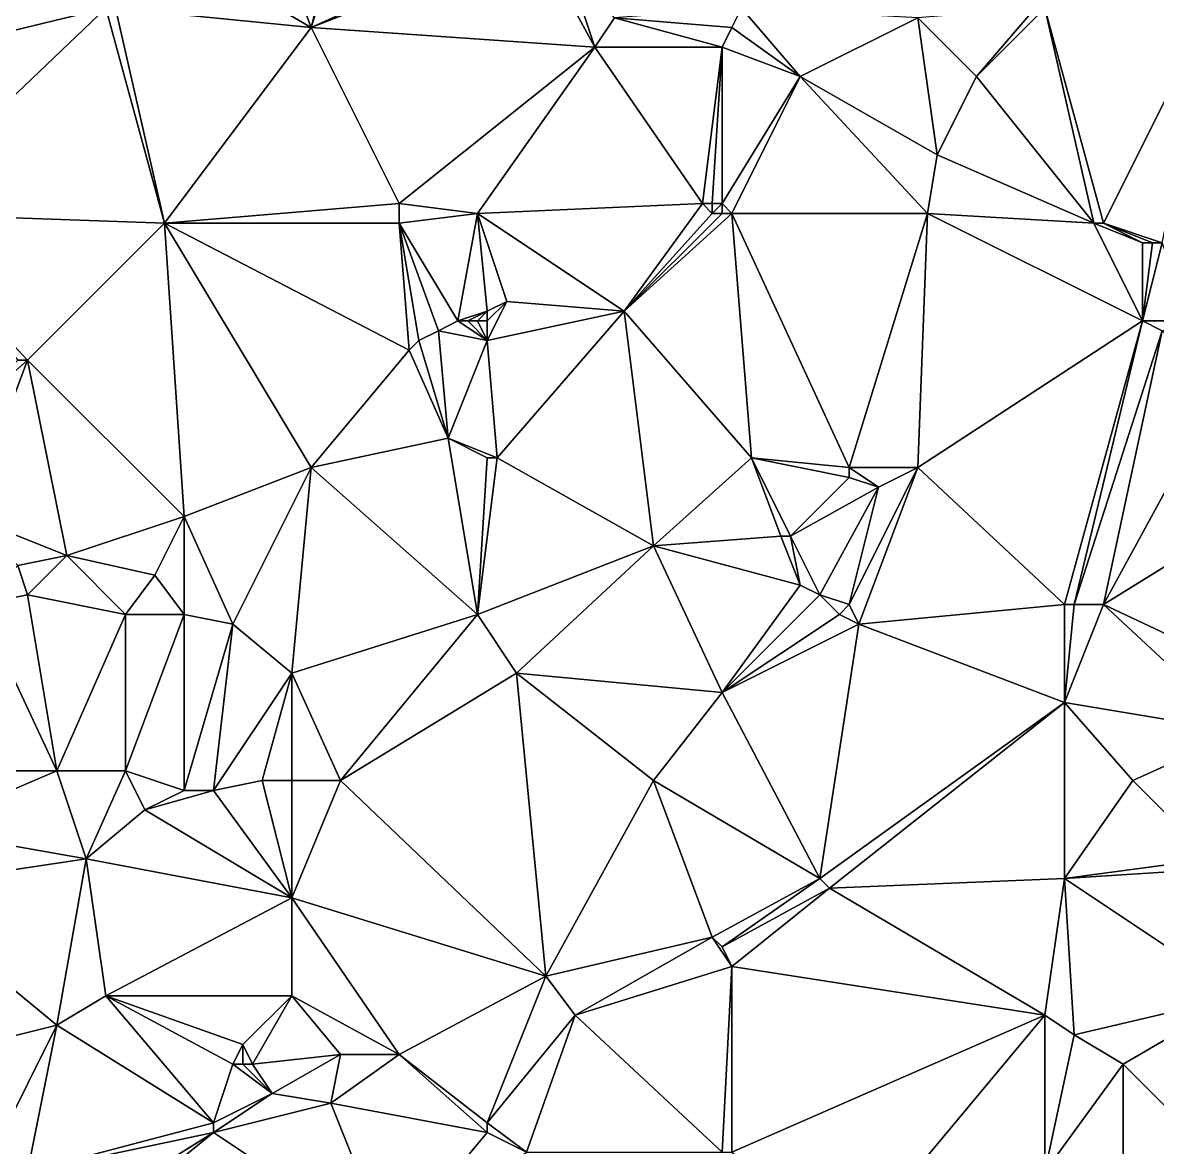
# Model space of a CAD drawing. Extents: x 2679276 to 2679656, y 1246784 to 1247152.
# Drawn here: x 2679347.5 to 2679405.5, y 1246981.5 to 1247039 of the extents above; entities that cross this region are included whole.
import ezdxf

# ---------------------------------------------------------------- set-up
doc = ezdxf.new("R2010")
doc.units = 0

msp = doc.modelspace()

# ---------------------------------------------------------------- linework, layer by layer
for points in [[(2679362.25, 1247038.75, 449.198), (2679359.25, 1247046.75, 448.633), (2679356.25, 1247042.25, 449.523)], [(2679359.25, 1247046.75, 448.633), (2679362.25, 1247038.75, 449.198), (2679364.25, 1247046.75, 448.42)], [(2679373.25, 1247043.75, 447.273), (2679364.75, 1247046.75, 448.373), (2679362.25, 1247038.75, 449.198)], [(2679364.25, 1247046.75, 448.42), (2679362.25, 1247038.75, 449.198), (2679364.75, 1247046.75, 448.373)], [(2679335.25, 1247035.75, 450.456), (2679351.75, 1247039.75, 450.014), (2679338.75, 1247045.75, 450.474)], [(2679362.25, 1247038.75, 449.198), (2679373.75, 1247043.25, 447.266), (2679373.25, 1247043.75, 447.273)], [(2679373.75, 1247043.25, 447.266), (2679362.25, 1247038.75, 449.198), (2679376.75, 1247037.75, 447.541)], [(2679375.25, 1247042.25, 447.228), (2679373.75, 1247043.25, 447.266), (2679376.75, 1247037.75, 447.541)], [(2679362.25, 1247038.75, 449.198), (2679356.25, 1247042.25, 449.523), (2679352.25, 1247039.75, 449.976)], [(2679377.75, 1247039.25, 447.364), (2679375.25, 1247042.25, 447.228), (2679376.75, 1247037.75, 447.541)], [(2679340.75, 1247029.25, 450.413), (2679351.75, 1247039.75, 450.014), (2679335.25, 1247035.75, 450.456)], [(2679340.75, 1247029.25, 450.413), (2679354.75, 1247028.75, 449.983), (2679351.75, 1247039.75, 450.014)], [(2679352.25, 1247039.75, 449.976), (2679351.75, 1247039.75, 450.014), (2679354.75, 1247028.75, 449.983)], [(2679352.25, 1247039.75, 449.976), (2679354.75, 1247028.75, 449.983), (2679362.25, 1247038.75, 449.198)], [(2679383.75, 1247038.75, 447.678), (2679384.25, 1247039.75, 447.626), (2679377.75, 1247039.25, 447.364)], [(2679383.75, 1247038.75, 447.678), (2679387.25, 1247036.25, 447), (2679384.25, 1247039.75, 447.626)], [(2679393.25, 1247039.25, 446.481), (2679384.25, 1247039.75, 447.626), (2679387.25, 1247036.25, 447)], [(2679396.25, 1247036.25, 446.454), (2679399.25, 1247039.75, 445.415), (2679393.25, 1247039.25, 446.481)], [(2679402.25, 1247028.75, 446.43), (2679399.75, 1247039.75, 445.341), (2679396.25, 1247036.25, 446.454)], [(2679399.25, 1247039.75, 445.415), (2679396.25, 1247036.25, 446.454), (2679399.75, 1247039.75, 445.341)], [(2679402.75, 1247028.75, 446.389), (2679399.75, 1247039.75, 445.341), (2679402.25, 1247028.75, 446.43)], [(2679399.75, 1247039.75, 445.341), (2679402.75, 1247028.75, 446.389), (2679408.25, 1247039.75, 444.123)], [(2679405.75, 1247027.75, 446.138), (2679408.25, 1247039.75, 444.123), (2679402.75, 1247028.75, 446.389)], [(2679377.75, 1247039.25, 447.364), (2679376.75, 1247037.75, 447.541), (2679383.25, 1247037.75, 447.708)], [(2679383.25, 1247037.75, 447.708), (2679383.75, 1247038.75, 447.678), (2679377.75, 1247039.25, 447.364)], [(2679387.25, 1247036.25, 447), (2679394.25, 1247032.25, 446.355), (2679393.25, 1247039.25, 446.481)], [(2679396.25, 1247036.25, 446.454), (2679393.25, 1247039.25, 446.481), (2679394.25, 1247032.25, 446.355)], [(2679366.75, 1247029.75, 449.329), (2679362.25, 1247038.75, 449.198), (2679354.75, 1247028.75, 449.983)], [(2679366.75, 1247029.75, 449.329), (2679376.75, 1247037.75, 447.541), (2679362.25, 1247038.75, 449.198)], [(2679383.25, 1247037.75, 447.708), (2679387.25, 1247036.25, 447), (2679383.75, 1247038.75, 447.678)], [(2679370.75, 1247029.25, 449.05), (2679376.75, 1247037.75, 447.541), (2679366.75, 1247029.75, 449.329)], [(2679370.75, 1247029.25, 449.05), (2679382.25, 1247029.75, 447.535), (2679376.75, 1247037.75, 447.541)], [(2679382.25, 1247029.75, 447.535), (2679383.25, 1247037.75, 447.708), (2679376.75, 1247037.75, 447.541)], [(2679382.75, 1247029.75, 447.464), (2679383.25, 1247037.75, 447.708), (2679382.25, 1247029.75, 447.535)], [(2679383.25, 1247029.75, 447.394), (2679383.25, 1247037.75, 447.708), (2679382.75, 1247029.75, 447.464)], [(2679383.25, 1247037.75, 447.708), (2679383.25, 1247029.75, 447.394), (2679387.25, 1247036.25, 447)], [(2679383.75, 1247029.25, 447.358), (2679387.25, 1247036.25, 447), (2679383.25, 1247029.75, 447.394)], [(2679393.75, 1247029.25, 446.373), (2679387.25, 1247036.25, 447), (2679383.75, 1247029.25, 447.358)], [(2679387.25, 1247036.25, 447), (2679393.75, 1247029.25, 446.373), (2679394.25, 1247032.25, 446.355)], [(2679396.25, 1247036.25, 446.454), (2679394.25, 1247032.25, 446.355), (2679402.25, 1247028.75, 446.43)], [(2679393.75, 1247029.25, 446.373), (2679402.25, 1247028.75, 446.43), (2679394.25, 1247032.25, 446.355)], [(2679366.75, 1247028.75, 449.404), (2679366.75, 1247029.75, 449.329), (2679354.75, 1247028.75, 449.983)], [(2679366.75, 1247028.75, 449.404), (2679370.75, 1247029.25, 449.05), (2679366.75, 1247029.75, 449.329)], [(2679382.25, 1247029.75, 447.535), (2679370.75, 1247029.25, 449.05), (2679378.25, 1247024.25, 448.699)], [(2679382.75, 1247029.25, 447.502), (2679382.25, 1247029.75, 447.535), (2679378.25, 1247024.25, 448.699)], [(2679382.75, 1247029.75, 447.464), (2679382.25, 1247029.75, 447.535), (2679382.75, 1247029.25, 447.502)], [(2679382.75, 1247029.25, 447.502), (2679383.25, 1247029.75, 447.394), (2679382.75, 1247029.75, 447.464)], [(2679383.25, 1247029.75, 447.394), (2679382.75, 1247029.25, 447.502), (2679383.25, 1247029.25, 447.43)], [(2679383.75, 1247029.25, 447.358), (2679383.25, 1247029.75, 447.394), (2679383.25, 1247029.25, 447.43)], [(2679347.25, 1247021.75, 450.358), (2679347.75, 1247021.75, 450.304), (2679340.75, 1247029.25, 450.413)], [(2679354.75, 1247028.75, 449.983), (2679340.75, 1247029.25, 450.413), (2679347.75, 1247021.75, 450.304)], [(2679366.75, 1247028.75, 449.404), (2679369.75, 1247023.75, 448.875), (2679370.75, 1247029.25, 449.05)], [(2679370.75, 1247029.25, 449.05), (2679369.75, 1247023.75, 448.875), (2679371.25, 1247024.25, 448.746)], [(2679372.25, 1247024.75, 448.739), (2679378.25, 1247024.25, 448.699), (2679370.75, 1247029.25, 449.05)], [(2679370.75, 1247029.25, 449.05), (2679371.25, 1247024.25, 448.746), (2679372.25, 1247024.75, 448.739)], [(2679382.75, 1247029.25, 447.502), (2679378.25, 1247024.25, 448.699), (2679383.25, 1247029.25, 447.43)], [(2679383.25, 1247029.25, 447.43), (2679378.25, 1247024.25, 448.699), (2679383.75, 1247029.25, 447.358)], [(2679384.75, 1247016.75, 448.692), (2679383.75, 1247029.25, 447.358), (2679378.25, 1247024.25, 448.699)], [(2679389.75, 1247016.25, 447.366), (2679383.75, 1247029.25, 447.358), (2679384.75, 1247016.75, 448.692)], [(2679389.75, 1247016.25, 447.366), (2679393.75, 1247029.25, 446.373), (2679383.75, 1247029.25, 447.358)], [(2679393.75, 1247029.25, 446.373), (2679389.75, 1247016.25, 447.366), (2679393.25, 1247016.25, 447.278)], [(2679393.25, 1247016.25, 447.278), (2679404.75, 1247023.75, 446.038), (2679393.75, 1247029.25, 446.373)], [(2679402.25, 1247028.75, 446.43), (2679393.75, 1247029.25, 446.373), (2679404.75, 1247023.75, 446.038)], [(2679355.75, 1247013.75, 450.265), (2679354.75, 1247028.75, 449.983), (2679347.75, 1247021.75, 450.304)], [(2679366.75, 1247028.75, 449.404), (2679354.75, 1247028.75, 449.983), (2679367.25, 1247022.25, 449.239)], [(2679362.25, 1247016.25, 450.254), (2679367.25, 1247022.25, 449.239), (2679354.75, 1247028.75, 449.983)], [(2679355.75, 1247013.75, 450.265), (2679362.25, 1247016.25, 450.254), (2679354.75, 1247028.75, 449.983)], [(2679368.75, 1247023.25, 449.007), (2679366.75, 1247028.75, 449.404), (2679367.75, 1247022.75, 449.146)], [(2679366.75, 1247028.75, 449.404), (2679367.25, 1247022.25, 449.239), (2679367.75, 1247022.75, 449.146)], [(2679366.75, 1247028.75, 449.404), (2679368.75, 1247023.25, 449.007), (2679369.75, 1247023.75, 448.875)], [(2679402.25, 1247028.75, 446.43), (2679404.75, 1247027.75, 446.227), (2679402.75, 1247028.75, 446.389)], [(2679402.25, 1247028.75, 446.43), (2679404.75, 1247023.75, 446.038), (2679404.75, 1247027.75, 446.227)], [(2679405.25, 1247027.75, 446.181), (2679405.75, 1247027.75, 446.138), (2679402.75, 1247028.75, 446.389)], [(2679405.25, 1247027.75, 446.181), (2679402.75, 1247028.75, 446.389), (2679404.75, 1247027.75, 446.227)], [(2679404.75, 1247027.75, 446.227), (2679404.75, 1247023.75, 446.038), (2679405.25, 1247027.75, 446.181)], [(2679405.75, 1247027.75, 446.138), (2679404.75, 1247023.75, 446.038), (2679407.25, 1247023.75, 445.734)], [(2679405.25, 1247027.75, 446.181), (2679404.75, 1247023.75, 446.038), (2679405.75, 1247027.75, 446.138)], [(2679371.25, 1247023.75, 448.778), (2679371.25, 1247022.75, 448.903), (2679372.25, 1247024.75, 448.739)], [(2679378.25, 1247024.25, 448.699), (2679372.25, 1247024.75, 448.739), (2679371.25, 1247022.75, 448.903)], [(2679371.25, 1247024.25, 448.746), (2679371.25, 1247023.75, 448.778), (2679372.25, 1247024.75, 448.739)], [(2679370.25, 1247023.75, 448.828), (2679371.25, 1247024.25, 448.746), (2679369.75, 1247023.75, 448.875)], [(2679370.75, 1247023.75, 448.794), (2679371.25, 1247024.25, 448.746), (2679370.25, 1247023.75, 448.828)], [(2679371.25, 1247023.75, 448.778), (2679371.25, 1247024.25, 448.746), (2679370.75, 1247023.75, 448.794)], [(2679371.75, 1247016.75, 449.737), (2679378.25, 1247024.25, 448.699), (2679371.25, 1247022.75, 448.903)], [(2679371.75, 1247016.75, 449.737), (2679379.75, 1247012.25, 449.516), (2679378.25, 1247024.25, 448.699)], [(2679384.75, 1247016.75, 448.692), (2679378.25, 1247024.25, 448.699), (2679379.75, 1247012.25, 449.516)], [(2679368.75, 1247023.25, 449.007), (2679367.75, 1247022.75, 449.146), (2679369.25, 1247017.75, 449.741)], [(2679368.75, 1247023.25, 449.007), (2679371.25, 1247022.75, 448.903), (2679369.75, 1247023.75, 448.875)], [(2679369.25, 1247017.75, 449.741), (2679371.25, 1247022.75, 448.903), (2679368.75, 1247023.25, 449.007)], [(2679370.25, 1247023.75, 448.828), (2679369.75, 1247023.75, 448.875), (2679371.25, 1247022.75, 448.903)], [(2679370.75, 1247023.75, 448.794), (2679370.25, 1247023.75, 448.828), (2679371.25, 1247022.75, 448.903)], [(2679371.25, 1247023.75, 448.778), (2679370.75, 1247023.75, 448.794), (2679371.25, 1247022.75, 448.903)], [(2679393.25, 1247016.25, 447.278), (2679400.75, 1247009.25, 447.454), (2679404.75, 1247023.75, 446.038)], [(2679401.25, 1247009.25, 447.424), (2679404.75, 1247023.75, 446.038), (2679400.75, 1247009.25, 447.454)], [(2679404.75, 1247023.75, 446.038), (2679401.25, 1247009.25, 447.424), (2679405.75, 1247023.25, 445.927)], [(2679402.75, 1247009.25, 447.378), (2679405.75, 1247023.25, 445.927), (2679401.25, 1247009.25, 447.424)], [(2679408.75, 1247020.25, 446.336), (2679405.75, 1247023.25, 445.927), (2679402.75, 1247009.25, 447.378)], [(2679404.75, 1247023.75, 446.038), (2679405.75, 1247023.25, 445.927), (2679407.25, 1247023.75, 445.734)], [(2679367.25, 1247022.25, 449.239), (2679369.25, 1247017.75, 449.741), (2679367.75, 1247022.75, 449.146)], [(2679369.25, 1247017.75, 449.741), (2679371.75, 1247016.75, 449.737), (2679371.25, 1247022.75, 448.903)], [(2679369.25, 1247017.75, 449.741), (2679367.25, 1247022.25, 449.239), (2679362.25, 1247016.25, 450.254)], [(2679343.25, 1247017.75, 452.586), (2679344.75, 1247013.75, 452.666), (2679347.75, 1247021.75, 450.304)], [(2679347.25, 1247021.75, 450.358), (2679343.25, 1247017.75, 452.586), (2679347.75, 1247021.75, 450.304)], [(2679349.75, 1247011.75, 452.106), (2679347.75, 1247021.75, 450.304), (2679344.75, 1247013.75, 452.666)], [(2679355.75, 1247013.75, 450.265), (2679347.75, 1247021.75, 450.304), (2679349.75, 1247011.75, 452.106)], [(2679402.75, 1247009.25, 447.378), (2679413.25, 1247015.75, 446.231), (2679408.75, 1247020.25, 446.336)], [(2679369.25, 1247017.75, 449.741), (2679362.25, 1247016.25, 450.254), (2679370.75, 1247008.75, 450.262)], [(2679371.25, 1247016.75, 449.756), (2679369.25, 1247017.75, 449.741), (2679370.75, 1247008.75, 450.262)], [(2679371.25, 1247016.75, 449.756), (2679371.75, 1247016.75, 449.737), (2679369.25, 1247017.75, 449.741)], [(2679355.75, 1247013.75, 450.265), (2679358.25, 1247008.25, 450.419), (2679362.25, 1247016.25, 450.254)], [(2679358.25, 1247008.25, 450.419), (2679361.25, 1247005.75, 450.406), (2679362.25, 1247016.25, 450.254)], [(2679361.25, 1247005.75, 450.406), (2679370.75, 1247008.75, 450.262), (2679362.25, 1247016.25, 450.254)], [(2679370.75, 1247008.75, 450.262), (2679379.75, 1247012.25, 449.516), (2679371.75, 1247016.75, 449.737)], [(2679371.25, 1247016.75, 449.756), (2679370.75, 1247008.75, 450.262), (2679371.75, 1247016.75, 449.737)], [(2679384.75, 1247016.75, 448.692), (2679379.75, 1247012.25, 449.516), (2679386.25, 1247012.75, 448.491)], [(2679386.25, 1247012.75, 448.491), (2679386.75, 1247012.75, 448.456), (2679384.75, 1247016.75, 448.692)], [(2679389.75, 1247015.75, 447.412), (2679384.75, 1247016.75, 448.692), (2679386.75, 1247012.75, 448.456)], [(2679389.75, 1247016.25, 447.366), (2679384.75, 1247016.75, 448.692), (2679389.75, 1247015.75, 447.412)], [(2679391.25, 1247015.25, 447.421), (2679389.75, 1247016.25, 447.366), (2679389.75, 1247015.75, 447.412)], [(2679389.75, 1247009.25, 448.901), (2679390.25, 1247008.25, 448.929), (2679393.25, 1247016.25, 447.278)], [(2679391.25, 1247015.25, 447.421), (2679393.25, 1247016.25, 447.278), (2679389.75, 1247016.25, 447.366)], [(2679391.25, 1247015.25, 447.421), (2679389.75, 1247009.25, 448.901), (2679393.25, 1247016.25, 447.278)], [(2679400.75, 1247009.25, 447.454), (2679393.25, 1247016.25, 447.278), (2679390.25, 1247008.25, 448.929)], [(2679389.75, 1247015.75, 447.412), (2679386.75, 1247012.75, 448.456), (2679391.25, 1247015.25, 447.421)], [(2679413.25, 1247015.75, 446.231), (2679402.75, 1247009.25, 447.378), (2679411.25, 1247005.25, 447.611)], [(2679388.25, 1247009.75, 449.047), (2679391.25, 1247015.25, 447.421), (2679386.75, 1247012.75, 448.456)], [(2679389.75, 1247009.25, 448.901), (2679391.25, 1247015.25, 447.421), (2679388.25, 1247009.75, 449.047)], [(2679349.75, 1247011.75, 452.106), (2679344.75, 1247013.75, 452.666), (2679347.25, 1247011.25, 452.385)], [(2679354.25, 1247010.75, 451.729), (2679355.75, 1247013.75, 450.265), (2679349.75, 1247011.75, 452.106)], [(2679354.25, 1247010.75, 451.729), (2679355.75, 1247008.75, 451.202), (2679355.75, 1247013.75, 450.265)], [(2679358.25, 1247008.25, 450.419), (2679355.75, 1247013.75, 450.265), (2679355.75, 1247008.75, 451.202)], [(2679370.75, 1247008.75, 450.262), (2679372.75, 1247005.75, 450.401), (2679379.75, 1247012.25, 449.516)], [(2679379.75, 1247012.25, 449.516), (2679372.75, 1247005.75, 450.401), (2679383.25, 1247004.75, 449.365)], [(2679379.75, 1247012.25, 449.516), (2679387.25, 1247010.25, 449.047), (2679386.25, 1247012.75, 448.491)], [(2679387.25, 1247010.25, 449.047), (2679379.75, 1247012.25, 449.516), (2679383.25, 1247004.75, 449.365)], [(2679386.25, 1247012.75, 448.491), (2679387.25, 1247010.25, 449.047), (2679386.75, 1247012.75, 448.456)], [(2679388.25, 1247009.75, 449.047), (2679386.75, 1247012.75, 448.456), (2679387.25, 1247010.25, 449.047)], [(2679347.25, 1247011.25, 452.385), (2679347.75, 1247009.75, 452.38), (2679349.75, 1247011.75, 452.106)], [(2679352.75, 1247008.75, 452.187), (2679349.75, 1247011.75, 452.106), (2679347.75, 1247009.75, 452.38)], [(2679354.25, 1247010.75, 451.729), (2679349.75, 1247011.75, 452.106), (2679352.75, 1247008.75, 452.187)], [(2679347.75, 1247009.75, 452.38), (2679347.25, 1247011.25, 452.385), (2679345.25, 1247009.25, 452.586)], [(2679354.25, 1247010.75, 451.729), (2679352.75, 1247008.75, 452.187), (2679355.75, 1247008.75, 451.202)], [(2679387.25, 1247010.25, 449.047), (2679383.25, 1247004.75, 449.365), (2679388.25, 1247009.75, 449.047)], [(2679347.75, 1247009.75, 452.38), (2679345.25, 1247009.25, 452.586), (2679349.25, 1247000.75, 453.585)], [(2679349.25, 1247000.75, 453.585), (2679352.75, 1247008.75, 452.187), (2679347.75, 1247009.75, 452.38)], [(2679389.25, 1247008.75, 449.047), (2679388.25, 1247009.75, 449.047), (2679383.25, 1247004.75, 449.365)], [(2679389.25, 1247008.75, 449.047), (2679389.75, 1247009.25, 448.901), (2679388.25, 1247009.75, 449.047)], [(2679342.25, 1247000.75, 454.086), (2679349.25, 1247000.75, 453.585), (2679345.25, 1247009.25, 452.586)], [(2679352.75, 1247008.75, 452.187), (2679349.25, 1247000.75, 453.585), (2679352.75, 1247000.75, 452.925)], [(2679352.75, 1247008.75, 452.187), (2679352.75, 1247000.75, 452.925), (2679355.75, 1247008.75, 451.202)], [(2679355.75, 1246999.75, 452.694), (2679355.75, 1247008.75, 451.202), (2679352.75, 1247000.75, 452.925)], [(2679358.25, 1247008.25, 450.419), (2679355.75, 1247008.75, 451.202), (2679355.75, 1246999.75, 452.694)], [(2679361.25, 1247005.75, 450.406), (2679363.75, 1247000.25, 450.558), (2679370.75, 1247008.75, 450.262)], [(2679370.75, 1247008.75, 450.262), (2679363.75, 1247000.25, 450.558), (2679372.75, 1247005.75, 450.401)], [(2679389.25, 1247008.75, 449.047), (2679383.25, 1247004.75, 449.365), (2679390.25, 1247008.25, 448.929)], [(2679389.25, 1247008.75, 449.047), (2679390.25, 1247008.25, 448.929), (2679389.75, 1247009.25, 448.901)], [(2679400.75, 1247004.25, 448.014), (2679400.75, 1247009.25, 447.454), (2679390.25, 1247008.25, 448.929)], [(2679400.75, 1247004.25, 448.014), (2679409.75, 1247002.75, 448.177), (2679402.75, 1247009.25, 447.378)], [(2679401.25, 1247009.25, 447.424), (2679400.75, 1247009.25, 447.454), (2679400.75, 1247004.25, 448.014)], [(2679401.25, 1247009.25, 447.424), (2679400.75, 1247004.25, 448.014), (2679402.75, 1247009.25, 447.378)], [(2679402.75, 1247009.25, 447.378), (2679409.75, 1247002.75, 448.177), (2679411.25, 1247005.25, 447.611)], [(2679355.75, 1246999.75, 452.694), (2679357.25, 1246999.75, 452.381), (2679358.25, 1247008.25, 450.419)], [(2679361.25, 1247005.75, 450.406), (2679358.25, 1247008.25, 450.419), (2679357.25, 1246999.75, 452.381)], [(2679390.25, 1247008.25, 448.929), (2679383.25, 1247004.75, 449.365), (2679388.25, 1246995.25, 449.965)], [(2679388.25, 1246995.25, 449.965), (2679400.75, 1247004.25, 448.014), (2679390.25, 1247008.25, 448.929)], [(2679361.25, 1247005.75, 450.406), (2679357.25, 1246999.75, 452.381), (2679359.75, 1247000.25, 451.661)], [(2679361.25, 1247005.75, 450.406), (2679359.75, 1247000.25, 451.661), (2679361.25, 1247000.25, 451.169)], [(2679363.75, 1247000.25, 450.558), (2679361.25, 1247005.75, 450.406), (2679361.25, 1247000.25, 451.169)], [(2679363.75, 1247000.25, 450.558), (2679374.25, 1246990.25, 450.746), (2679372.75, 1247005.75, 450.401)], [(2679379.75, 1247000.25, 450.547), (2679372.75, 1247005.75, 450.401), (2679374.25, 1246990.25, 450.746)], [(2679379.75, 1247000.25, 450.547), (2679383.25, 1247004.75, 449.365), (2679372.75, 1247005.75, 450.401)], [(2679379.75, 1247000.25, 450.547), (2679388.25, 1246995.25, 449.965), (2679383.25, 1247004.75, 449.365)], [(2679388.25, 1246995.25, 449.965), (2679388.75, 1246994.75, 449.998), (2679400.75, 1247004.25, 448.014)], [(2679388.75, 1246994.75, 449.998), (2679400.75, 1246995.25, 449.738), (2679400.75, 1247004.25, 448.014)], [(2679404.25, 1247000.25, 448.304), (2679400.75, 1247004.25, 448.014), (2679400.75, 1246995.25, 449.738)], [(2679400.75, 1247004.25, 448.014), (2679404.25, 1247000.25, 448.304), (2679409.75, 1247002.75, 448.177)], [(2679404.25, 1247000.25, 448.304), (2679408.25, 1246996.25, 448.603), (2679409.75, 1247002.75, 448.177)], [(2679342.25, 1246997.75, 454.314), (2679349.25, 1247000.75, 453.585), (2679342.25, 1247000.75, 454.086)], [(2679349.25, 1247000.75, 453.585), (2679342.25, 1246997.75, 454.314), (2679350.75, 1246996.25, 453.405)], [(2679349.25, 1247000.75, 453.585), (2679350.75, 1246996.25, 453.405), (2679352.75, 1247000.75, 452.925)], [(2679353.75, 1246998.75, 453.047), (2679352.75, 1247000.75, 452.925), (2679350.75, 1246996.25, 453.405)], [(2679355.75, 1246999.75, 452.694), (2679352.75, 1247000.75, 452.925), (2679353.75, 1246998.75, 453.047)], [(2679357.25, 1246999.75, 452.381), (2679361.25, 1246994.25, 450.879), (2679359.75, 1247000.25, 451.661)], [(2679359.75, 1247000.25, 451.661), (2679361.25, 1246994.25, 450.879), (2679361.25, 1247000.25, 451.169)], [(2679361.25, 1246994.25, 450.879), (2679363.75, 1247000.25, 450.558), (2679361.25, 1247000.25, 451.169)], [(2679361.25, 1246994.25, 450.879), (2679374.25, 1246990.25, 450.746), (2679363.75, 1247000.25, 450.558)], [(2679379.75, 1247000.25, 450.547), (2679374.25, 1246990.25, 450.746), (2679382.75, 1246992.25, 450.871)], [(2679379.75, 1247000.25, 450.547), (2679382.75, 1246992.25, 450.871), (2679388.25, 1246995.25, 449.965)], [(2679404.25, 1247000.25, 448.304), (2679400.75, 1246995.25, 449.738), (2679408.25, 1246996.25, 448.603)], [(2679361.25, 1246994.25, 450.879), (2679357.25, 1246999.75, 452.381), (2679353.75, 1246998.75, 453.047)], [(2679355.75, 1246999.75, 452.694), (2679353.75, 1246998.75, 453.047), (2679357.25, 1246999.75, 452.381)], [(2679353.75, 1246998.75, 453.047), (2679350.75, 1246996.25, 453.405), (2679361.25, 1246994.25, 450.879)], [(2679342.25, 1246997.75, 454.314), (2679340.75, 1246994.75, 454.423), (2679350.75, 1246996.25, 453.405)], [(2679349.25, 1246987.75, 452.813), (2679350.75, 1246996.25, 453.405), (2679340.75, 1246994.75, 454.423)], [(2679351.75, 1246989.25, 452.448), (2679350.75, 1246996.25, 453.405), (2679349.25, 1246987.75, 452.813)], [(2679351.75, 1246989.25, 452.448), (2679361.25, 1246994.25, 450.879), (2679350.75, 1246996.25, 453.405)], [(2679408.25, 1246996.25, 448.603), (2679400.75, 1246995.25, 449.738), (2679408.75, 1246995.75, 448.629)], [(2679408.75, 1246995.75, 448.629), (2679400.75, 1246995.25, 449.738), (2679409.75, 1246989.25, 449.845)], [(2679388.25, 1246995.25, 449.965), (2679382.75, 1246992.25, 450.871), (2679383.25, 1246991.75, 450.893)], [(2679388.25, 1246995.25, 449.965), (2679383.25, 1246991.75, 450.893), (2679388.75, 1246994.75, 449.998)], [(2679388.75, 1246994.75, 449.998), (2679399.75, 1246988.25, 450.991), (2679400.75, 1246995.25, 449.738)], [(2679399.75, 1246988.25, 450.991), (2679401.25, 1246987.25, 451), (2679400.75, 1246995.25, 449.738)], [(2679401.25, 1246987.25, 451), (2679409.75, 1246989.25, 449.845), (2679400.75, 1246995.25, 449.738)], [(2679345.25, 1246986.75, 453.433), (2679349.25, 1246987.75, 452.813), (2679340.75, 1246994.75, 454.423)], [(2679361.25, 1246994.25, 450.879), (2679351.75, 1246989.25, 452.448), (2679361.25, 1246989.25, 451.493)], [(2679361.25, 1246989.25, 451.493), (2679366.75, 1246986.25, 452.149), (2679361.25, 1246994.25, 450.879)], [(2679374.25, 1246990.25, 450.746), (2679361.25, 1246994.25, 450.879), (2679366.75, 1246986.25, 452.149)], [(2679383.75, 1246990.75, 450.949), (2679388.75, 1246994.75, 449.998), (2679383.25, 1246991.75, 450.893)], [(2679388.75, 1246994.75, 449.998), (2679383.75, 1246990.75, 450.949), (2679399.75, 1246988.25, 450.991)], [(2679374.25, 1246990.25, 450.746), (2679375.75, 1246988.25, 450.853), (2679382.75, 1246992.25, 450.871)], [(2679383.75, 1246990.75, 450.949), (2679382.75, 1246992.25, 450.871), (2679375.75, 1246988.25, 450.853)], [(2679382.75, 1246992.25, 450.871), (2679383.75, 1246990.75, 450.949), (2679383.25, 1246991.75, 450.893)], [(2679375.75, 1246988.25, 450.853), (2679383.25, 1246981.25, 451.129), (2679383.75, 1246990.75, 450.949)], [(2679383.25, 1246981.25, 451.129), (2679383.75, 1246981.25, 451.106), (2679383.75, 1246990.75, 450.949)], [(2679383.75, 1246981.25, 451.106), (2679399.75, 1246988.25, 450.991), (2679383.75, 1246990.75, 450.949)], [(2679374.25, 1246990.25, 450.746), (2679366.75, 1246986.25, 452.149), (2679371.25, 1246982.75, 453.187)], [(2679374.25, 1246990.25, 450.746), (2679371.25, 1246982.75, 453.187), (2679375.75, 1246988.25, 450.853)], [(2679349.25, 1246987.75, 452.813), (2679357.25, 1246982.75, 454.362), (2679351.75, 1246989.25, 452.448)], [(2679361.25, 1246989.25, 451.493), (2679351.75, 1246989.25, 452.448), (2679358.75, 1246986.75, 453.327)], [(2679351.75, 1246989.25, 452.448), (2679358.25, 1246985.75, 453.669), (2679358.75, 1246986.75, 453.327)], [(2679351.75, 1246989.25, 452.448), (2679357.25, 1246982.75, 454.362), (2679358.25, 1246985.75, 453.669)], [(2679358.75, 1246986.75, 453.327), (2679359.25, 1246985.75, 453.585), (2679361.25, 1246989.25, 451.493)], [(2679363.75, 1246986.25, 452.563), (2679361.25, 1246989.25, 451.493), (2679359.25, 1246985.75, 453.585)], [(2679366.75, 1246986.25, 452.149), (2679361.25, 1246989.25, 451.493), (2679363.75, 1246986.25, 452.563)], [(2679403.75, 1246985.75, 450.971), (2679409.75, 1246989.25, 449.845), (2679401.25, 1246987.25, 451)], [(2679409.75, 1246989.25, 449.845), (2679403.75, 1246985.75, 450.971), (2679410.75, 1246978.75, 450.906)], [(2679375.75, 1246988.25, 450.853), (2679371.25, 1246982.75, 453.187), (2679373.25, 1246981.25, 453.366)], [(2679375.75, 1246988.25, 450.853), (2679373.25, 1246981.25, 453.366), (2679383.25, 1246981.25, 451.129)], [(2679399.75, 1246988.25, 450.991), (2679383.75, 1246981.25, 451.106), (2679389.75, 1246976.25, 451.296)], [(2679399.75, 1246988.25, 450.991), (2679389.75, 1246976.25, 451.296), (2679399.75, 1246980.25, 451.279)], [(2679399.75, 1246988.25, 450.991), (2679399.75, 1246980.25, 451.279), (2679401.25, 1246987.25, 451)], [(2679349.25, 1246987.75, 452.813), (2679345.25, 1246986.75, 453.433), (2679346.25, 1246981.75, 454.088)], [(2679346.25, 1246981.75, 454.088), (2679347.75, 1246980.25, 454.417), (2679349.25, 1246987.75, 452.813)], [(2679357.25, 1246982.75, 454.362), (2679349.25, 1246987.75, 452.813), (2679347.75, 1246980.25, 454.417)], [(2679399.75, 1246980.25, 451.279), (2679403.75, 1246985.75, 450.971), (2679401.25, 1246987.25, 451)], [(2679358.25, 1246985.75, 453.669), (2679358.75, 1246985.75, 453.643), (2679358.75, 1246986.75, 453.327)], [(2679358.75, 1246986.75, 453.327), (2679358.75, 1246985.75, 453.643), (2679359.25, 1246985.75, 453.585)], [(2679360.25, 1246984.25, 453.821), (2679363.75, 1246986.25, 452.563), (2679359.25, 1246985.75, 453.585)], [(2679363.75, 1246986.25, 452.563), (2679360.25, 1246984.25, 453.821), (2679363.25, 1246983.75, 453.644)], [(2679366.75, 1246986.25, 452.149), (2679363.25, 1246983.75, 453.644), (2679371.25, 1246982.25, 453.322)], [(2679363.75, 1246986.25, 452.563), (2679363.25, 1246983.75, 453.644), (2679366.75, 1246986.25, 452.149)], [(2679366.75, 1246986.25, 452.149), (2679371.25, 1246982.25, 453.322), (2679371.25, 1246982.75, 453.187)], [(2679357.25, 1246982.75, 454.362), (2679360.25, 1246984.25, 453.821), (2679358.25, 1246985.75, 453.669)], [(2679358.25, 1246985.75, 453.669), (2679360.25, 1246984.25, 453.821), (2679358.75, 1246985.75, 453.643)], [(2679358.75, 1246985.75, 453.643), (2679360.25, 1246984.25, 453.821), (2679359.25, 1246985.75, 453.585)], [(2679403.75, 1246985.75, 450.971), (2679399.75, 1246980.25, 451.279), (2679403.75, 1246980.25, 451.322)], [(2679403.75, 1246985.75, 450.971), (2679403.75, 1246980.25, 451.322), (2679410.75, 1246978.75, 450.906)], [(2679357.25, 1246982.75, 454.362), (2679357.25, 1246982.25, 454.444), (2679360.25, 1246984.25, 453.821)], [(2679360.25, 1246984.25, 453.821), (2679357.25, 1246982.25, 454.444), (2679363.25, 1246983.75, 453.644)], [(2679366.25, 1246976.25, 454.605), (2679363.25, 1246983.75, 453.644), (2679357.25, 1246982.25, 454.444)], [(2679366.25, 1246976.25, 454.605), (2679371.25, 1246982.25, 453.322), (2679363.25, 1246983.75, 453.644)], [(2679357.25, 1246982.25, 454.444), (2679357.25, 1246982.75, 454.362), (2679347.75, 1246980.25, 454.417)], [(2679371.25, 1246982.25, 453.322), (2679373.25, 1246981.25, 453.366), (2679371.25, 1246982.75, 453.187)], [(2679349.25, 1246977.25, 455.373), (2679357.25, 1246982.25, 454.444), (2679347.75, 1246980.25, 454.417)], [(2679349.25, 1246975.75, 455.696), (2679357.25, 1246982.25, 454.444), (2679349.25, 1246977.25, 455.373)], [(2679357.25, 1246982.25, 454.444), (2679349.25, 1246975.75, 455.696), (2679366.25, 1246976.25, 454.605)], [(2679366.25, 1246976.25, 454.605), (2679373.25, 1246981.25, 453.366), (2679371.25, 1246982.25, 453.322)], [(2679346.25, 1246981.75, 454.088), (2679346.25, 1246981.25, 454.181), (2679347.75, 1246980.25, 454.417)]]:
    msp.add_3dface(points)

doc.saveas('drawing.dxf')
